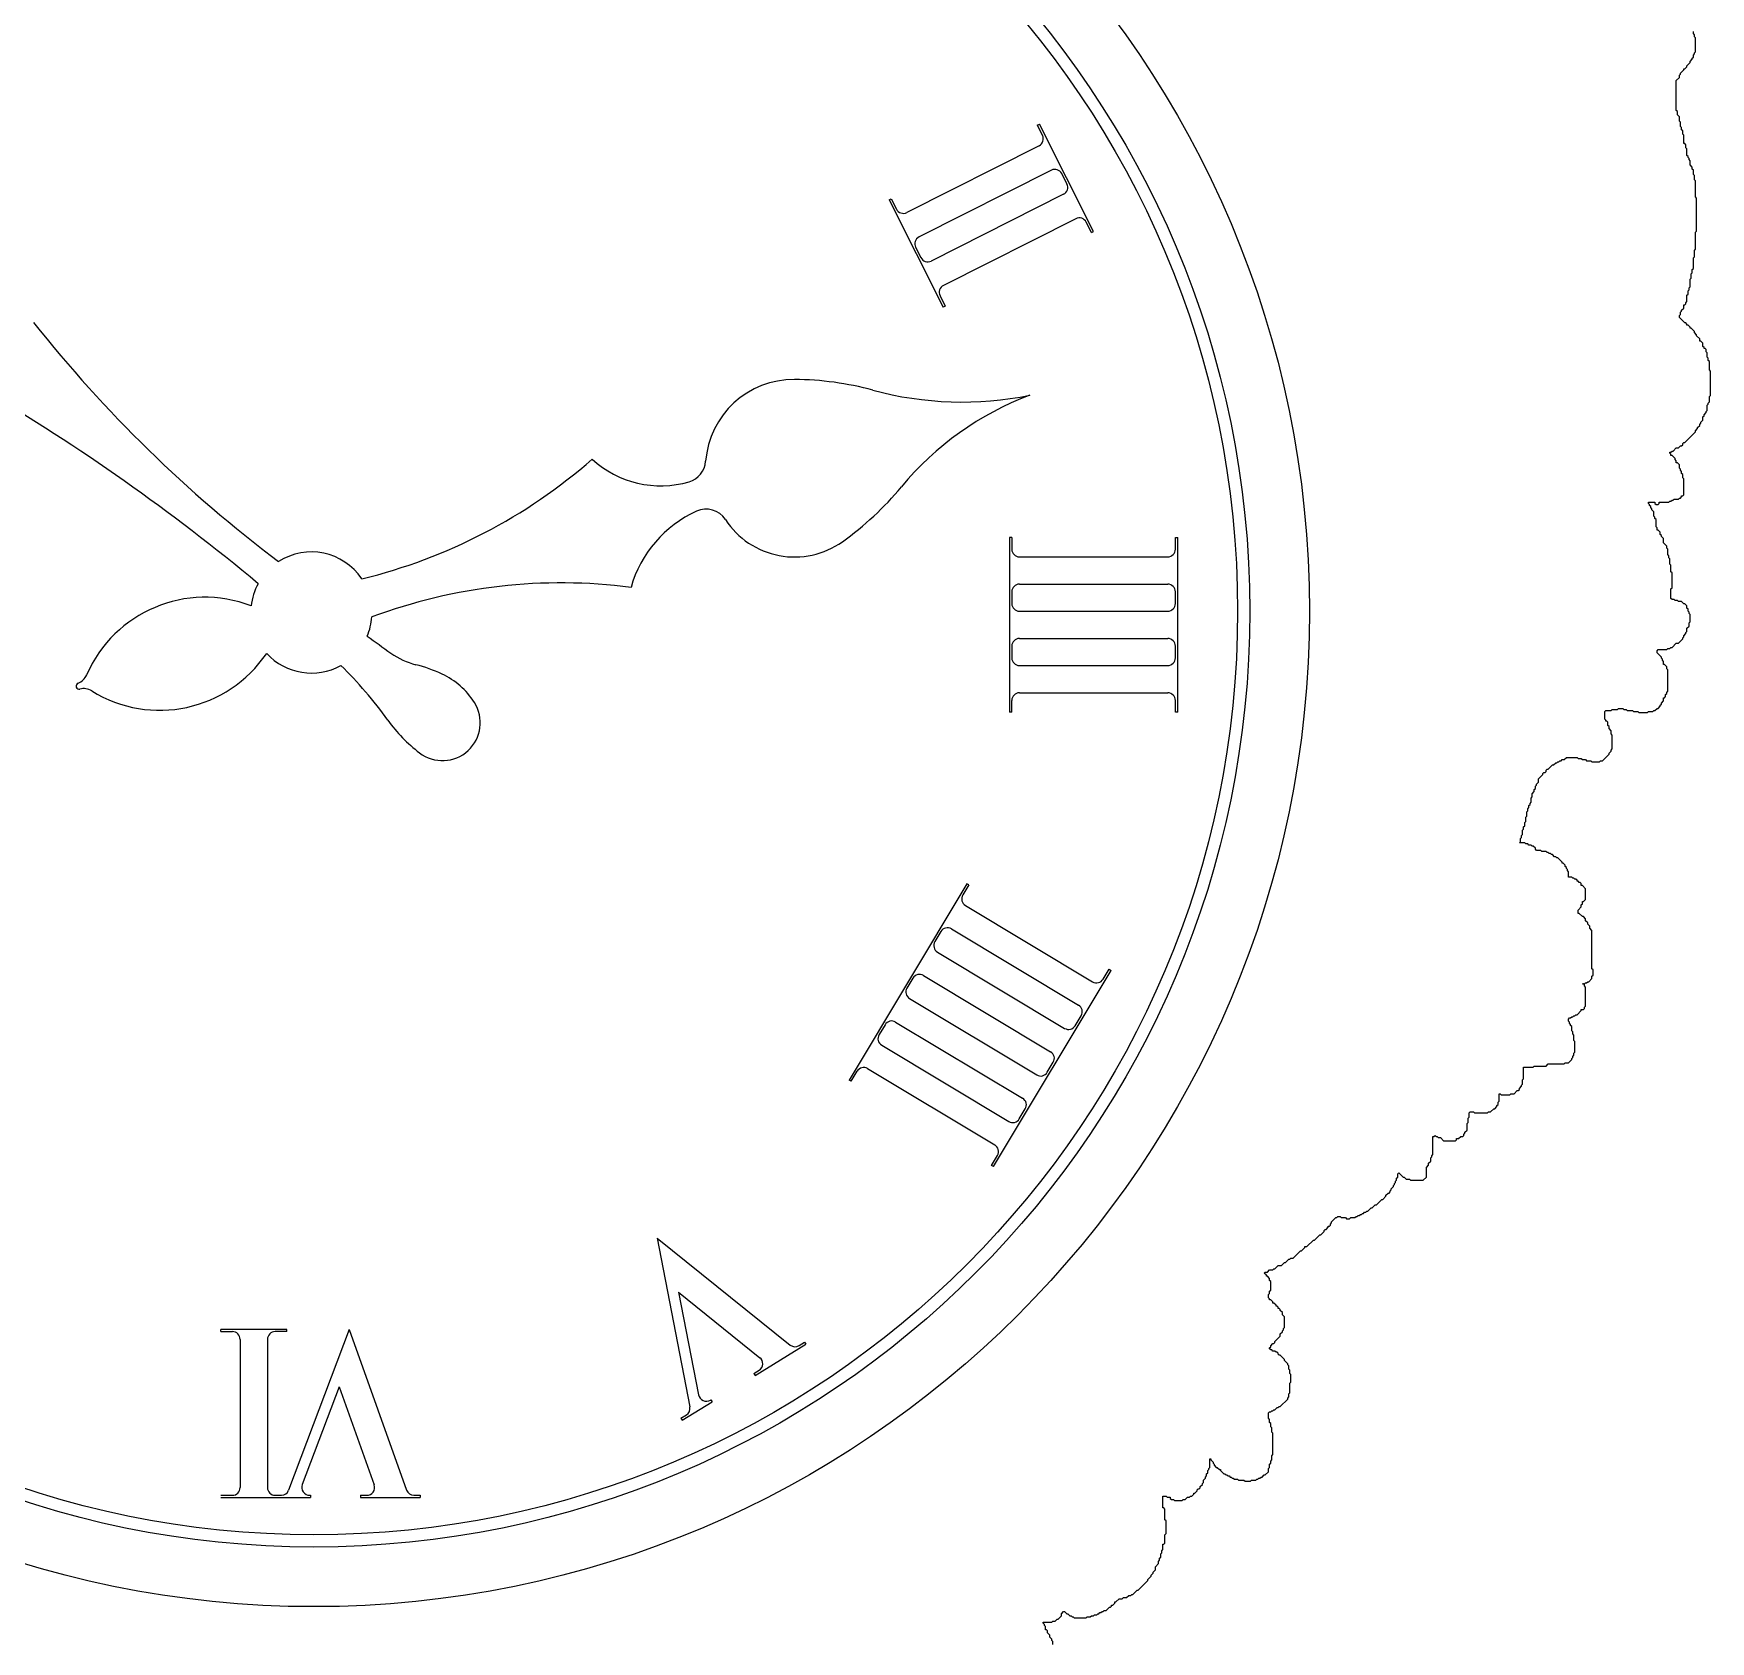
# Model space of a CAD drawing. Header units: millimetres. Extents: x 4238 to 14021, y -44 to 5418.
# Drawn here: x 4678 to 5228, y 4170 to 4697 of the extents above; entities that cross this region are included whole.
import ezdxf

# ---------------------------------------------------------------- set-up
doc = ezdxf.new("R2010")
doc.units = ezdxf.units.MM
doc.layers.add('cad-block.com', color=250, linetype='Continuous')

# ---------------------------------------------------------------- blocks, each defined once
blk = doc.blocks.new('street clock_side_cad-block.com')
at = {"color": 0}
for p, q in [((236.02, 3547.13), (236.7, 3547.47)), ((236.02, 3547.13), (237.73, 3543.73)), ((254.44, 3512.28), (236.7, 3547.47)), ((236.61, 3540.34), (193.23, 3518.46)), ((240.64, 3532.35), (197.26, 3510.47)), ((245.75, 3527.84), (244.04, 3531.23)), ((187.44, 3522.63), (188.12, 3522.97)), ((187.44, 3522.63), (205.19, 3487.44)), ((188.12, 3522.97), (189.83, 3519.58)), ((244.63, 3524.44), (201.24, 3502.56)), ((248.66, 3516.45), (205.27, 3494.57)), ((253.76, 3511.94), (252.05, 3515.33)), ((253.76, 3511.94), (254.44, 3512.28)), ((196.14, 3507.07), (197.85, 3503.68)), ((204.15, 3491.17), (205.87, 3487.78)), ((205.87, 3487.78), (205.19, 3487.44)), ((226.9, 3411.91), (226.9, 3354.69)), ((227.66, 3411.91), (226.9, 3411.91)), ((227.66, 3411.91), (227.66, 3408.11)), ((281.3, 3408.11), (281.3, 3411.91)), ((281.3, 3411.91), (282.06, 3411.91)), ((282.06, 3354.69), (282.06, 3411.91)), ((230.19, 3405.58), (278.78, 3405.58)), ((227.66, 3394.1), (227.66, 3390.3)), ((230.19, 3396.63), (278.78, 3396.63)), ((281.3, 3390.3), (281.3, 3394.1)), ((230.19, 3387.77), (278.78, 3387.77)), ((227.66, 3376.29), (227.66, 3372.49)), ((230.19, 3378.82), (278.78, 3378.82)), ((281.3, 3372.49), (281.3, 3376.29)), ((230.19, 3369.97), (278.78, 3369.97)), ((230.19, 3361.02), (278.78, 3361.02)), ((227.66, 3354.69), (226.9, 3354.69)), ((227.66, 3354.69), (227.66, 3358.49)), ((281.3, 3354.69), (281.3, 3358.49)), ((282.06, 3354.69), (281.3, 3354.69)), ((212.93, 3298.4), (174.33, 3234.06)), ((213.58, 3298.01), (211.62, 3294.75)), ((213.58, 3298.01), (212.93, 3298.4)), ((212.49, 3291.28), (254.16, 3266.28)), ((204.42, 3282.74), (202.46, 3279.48)), ((207.89, 3283.6), (249.55, 3258.61)), ((203.33, 3276.01), (245, 3251.01)), ((195.26, 3267.47), (193.3, 3264.21)), ((198.73, 3268.34), (240.39, 3243.34)), ((221.63, 3205.68), (260.23, 3270.02)), ((257.63, 3267.15), (259.58, 3270.41)), ((259.58, 3270.41), (260.23, 3270.02)), ((194.17, 3260.74), (235.83, 3235.74)), ((248.47, 3251.88), (250.42, 3255.14)), ((186.1, 3252.2), (184.14, 3248.94)), ((189.57, 3253.07), (231.23, 3228.07)), ((185.01, 3245.47), (226.67, 3220.47)), ((239.3, 3236.61), (241.26, 3239.87)), ((174.98, 3233.67), (174.33, 3234.06)), ((174.98, 3233.67), (176.94, 3236.93)), ((180.41, 3237.8), (222.07, 3212.8)), ((230.14, 3221.34), (232.1, 3224.6)), ((220.98, 3206.07), (222.94, 3209.33)), ((221.63, 3205.68), (220.98, 3206.07)), ((111.43, 3182.25), (155.04, 3147.17)), ((111.43, 3182.25), (122.12, 3126.9)), ((118.44, 3164.47), (124.93, 3130.86)), ((118.44, 3164.47), (145.08, 3143.04)), ((-31.68, 3151.57), (-31.68, 3152.32)), ((-10.07, 3152.32), (-31.68, 3152.32)), ((-31.68, 3151.57), (-27.88, 3151.57)), ((-10.07, 3151.57), (-13.87, 3151.57)), ((-10.07, 3151.57), (-10.07, 3152.32)), ((10.42, 3152.32), (-9.44, 3099.56)), ((10.42, 3152.32), (29.22, 3099.6)), ((-25.35, 3149.04), (-25.35, 3100.45)), ((-16.4, 3149.04), (-16.4, 3100.45)), ((143.47, 3137.2), (160.11, 3147.42)), ((157.95, 3146.98), (159.72, 3148.07)), ((159.72, 3148.07), (160.11, 3147.42)), ((143.07, 3137.84), (144.81, 3138.91)), ((143.07, 3137.84), (143.47, 3137.2)), ((7.09, 3133.5), (-4.97, 3101.47)), ((7.09, 3133.5), (18.57, 3101.3)), ((119.6, 3122.53), (129.44, 3128.58)), ((128.88, 3129.13), (129.04, 3129.23)), ((129.04, 3129.23), (129.44, 3128.58)), ((119.2, 3123.18), (120.96, 3124.26)), ((119.2, 3123.18), (119.6, 3122.53)), ((-31.68, 3097.92), (-27.88, 3097.92)), ((-31.68, 3097.16), (-2.32, 3097.16)), ((-13.87, 3097.92), (-11.81, 3097.92)), ((-2.51, 3097.92), (-2.32, 3097.92)), ((-2.32, 3097.92), (-2.32, 3097.16)), ((14.14, 3097.92), (16.19, 3097.92)), ((14.14, 3097.92), (14.14, 3097.16)), ((14.14, 3097.16), (33.67, 3097.16)), ((31.6, 3097.92), (33.67, 3097.92)), ((33.67, 3097.92), (33.67, 3097.16))]:
    blk.add_line(p, q, dxfattribs=at)
blk.add_lwpolyline([(241.15, 3048.96), (241.15, 3050.01), (240.8, 3050.36), (240.8, 3050.71), (240.1, 3051.41), (240.1, 3052.11), (239.4, 3052.81), (239.4, 3053.51), (239.05, 3053.86), (238.7, 3053.86), (238.7, 3054.91), (238.35, 3055.26), (238.35, 3055.61), (238, 3055.96), (238, 3056.31), (240.8, 3056.31), (241.15, 3056.66), (241.85, 3056.66), (242.55, 3057.36), (242.9, 3057.36), (243.95, 3058.41), (243.95, 3059.11), (244.65, 3059.81), (245, 3059.81), (245.7, 3059.11), (246.05, 3059.11), (246.75, 3058.41), (247.1, 3058.41), (247.45, 3058.06), (247.8, 3058.06), (248.15, 3057.71), (252, 3057.71), (252.35, 3058.06), (253.4, 3058.06), (253.75, 3058.41), (254.45, 3058.41), (254.8, 3058.76), (255.5, 3058.76), (255.85, 3059.11), (256.2, 3059.11), (256.55, 3059.46), (256.9, 3059.46), (257.25, 3059.81), (257.6, 3059.81), (257.95, 3060.16), (258.65, 3060.16), (259.7, 3061.21), (260.05, 3061.21), (260.4, 3061.56), (260.4, 3061.91), (260.75, 3061.91), (261.45, 3062.61), (261.45, 3062.96), (261.8, 3062.96), (262.85, 3064.01), (263.9, 3064.01), (264.25, 3064.36), (265.3, 3064.36), (266, 3065.06), (266.7, 3065.06), (267.05, 3065.41), (267.4, 3065.41), (268.8, 3066.81), (269.15, 3066.81), (272.3, 3069.96), (272.3, 3070.31), (273.35, 3071.36), (273.35, 3071.71), (274.05, 3072.41), (274.05, 3072.76), (274.75, 3073.46), (274.75, 3074.51), (275.8, 3075.56), (275.8, 3076.26), (276.15, 3076.61), (276.15, 3077.31), (276.5, 3077.66), (276.5, 3078.71), (276.85, 3079.06), (276.85, 3079.76), (277.2, 3080.11), (277.2, 3081.86), (277.55, 3081.86), (277.9, 3082.21), (277.9, 3085.01), (278.25, 3085.36), (278.25, 3089.56), (277.9, 3089.91), (277.9, 3093.41), (277.55, 3093.76), (277.2, 3093.76), (277.2, 3097.61), (278.25, 3097.61), (278.6, 3097.26), (279.65, 3097.26), (279.65, 3096.91), (280, 3096.56), (280.7, 3096.56), (281.05, 3096.21), (283.5, 3096.21), (283.85, 3096.56), (284.55, 3096.56), (285.25, 3097.26), (285.95, 3097.26), (286.3, 3097.61), (286.65, 3097.61), (287.35, 3098.31), (287.35, 3098.66), (287.7, 3098.66), (288.4, 3099.36), (288.4, 3099.71), (288.75, 3100.06), (289.1, 3100.06), (289.45, 3100.41), (289.45, 3100.76), (290.15, 3101.46), (290.15, 3101.81), (290.5, 3102.16), (290.5, 3102.86), (291.2, 3103.56), (291.2, 3103.91), (291.55, 3104.26), (291.55, 3104.96), (291.9, 3105.31), (291.9, 3106.01), (292.25, 3106.36), (292.25, 3106.71), (292.6, 3107.06), (292.6, 3109.86), (292.95, 3109.86), (292.95, 3109.51), (293.65, 3108.81), (293.65, 3108.46), (294, 3108.11), (294, 3107.76), (294.7, 3107.06), (295.05, 3107.06), (295.75, 3106.36), (296.1, 3106.36), (296.1, 3106.01), (297.15, 3104.96), (297.5, 3104.96), (297.85, 3104.61), (298.2, 3104.61), (298.55, 3104.26), (298.9, 3104.26), (299.25, 3103.91), (299.6, 3103.91), (299.95, 3103.56), (300.3, 3103.56), (300.65, 3103.21), (301.7, 3103.21), (302.05, 3102.86), (303.8, 3102.86), (304.15, 3102.51), (305.9, 3102.51), (306.25, 3102.86), (307.65, 3102.86), (308, 3103.21), (308.35, 3103.21), (308.7, 3103.56), (309.05, 3103.56), (309.4, 3103.91), (309.75, 3103.91), (310.45, 3104.61), (310.8, 3104.61), (311.85, 3105.66), (311.85, 3106.71), (312.2, 3107.06), (312.2, 3108.11), (312.55, 3108.46), (312.55, 3109.16), (312.9, 3109.51), (312.9, 3110.91), (313.25, 3111.26), (313.25, 3118.26), (312.9, 3118.61), (312.9, 3120.01), (312.55, 3120.36), (312.55, 3121.41), (312.2, 3121.76), (312.2, 3122.81), (311.85, 3123.16), (311.85, 3124.91), (312.2, 3125.26), (312.55, 3125.26), (312.9, 3125.61), (313.25, 3125.61), (313.6, 3125.96), (313.95, 3125.96), (314.65, 3126.66), (315, 3126.66), (315.35, 3127.01), (315.7, 3127.01), (318.15, 3129.46), (318.15, 3129.81), (318.5, 3130.16), (318.5, 3131.21), (318.85, 3131.56), (318.85, 3134.71), (319.2, 3135.06), (319.2, 3137.51), (318.85, 3137.86), (318.85, 3138.91), (318.5, 3139.26), (318.5, 3140.31), (318.15, 3140.66), (318.15, 3141.01), (317.1, 3142.06), (317.1, 3142.41), (315.7, 3143.81), (315.35, 3143.81), (315, 3144.16), (315, 3144.51), (314.65, 3144.86), (314.3, 3144.86), (313.95, 3145.21), (313.25, 3145.21), (312.9, 3145.56), (312.55, 3145.56), (312.2, 3145.91), (312.2, 3146.26), (312.55, 3146.61), (312.55, 3146.96), (313.25, 3147.66), (313.6, 3147.66), (313.95, 3148.01), (313.95, 3148.36), (315.7, 3150.11), (315.7, 3150.81), (316.4, 3151.51), (316.4, 3151.86), (316.75, 3152.21), (316.75, 3152.56), (317.1, 3152.91), (317.1, 3156.41), (316.4, 3157.11), (316.4, 3157.81), (315.7, 3158.51), (315.7, 3158.86), (315.35, 3159.21), (315, 3159.21), (315, 3159.56), (314.65, 3159.91), (314.3, 3159.91), (314.3, 3160.26), (313.6, 3160.96), (313.25, 3160.96), (313.25, 3161.31), (312.55, 3162.01), (312.2, 3162.01), (312.2, 3162.36), (311.85, 3162.71), (311.85, 3163.76), (312.2, 3164.11), (312.2, 3164.81), (312.55, 3165.16), (312.55, 3167.96), (312.2, 3168.31), (312.2, 3169.01), (311.5, 3169.71), (311.15, 3169.71), (311.15, 3170.06), (310.45, 3170.76), (310.8, 3171.11), (311.5, 3171.11), (312.2, 3171.81), (313.25, 3171.81), (313.6, 3172.16), (313.95, 3172.16), (315, 3173.21), (316.05, 3173.21), (317.1, 3174.26), (317.45, 3174.26), (318.5, 3175.31), (318.85, 3175.31), (319.2, 3175.66), (319.9, 3175.66), (322.35, 3178.11), (322.7, 3178.11), (323.75, 3179.16), (323.75, 3179.51), (324.45, 3179.51), (326.55, 3181.61), (326.9, 3181.61), (328.65, 3183.36), (329, 3183.36), (330.05, 3184.41), (330.05, 3184.76), (330.4, 3185.11), (330.75, 3185.11), (331.45, 3185.81), (331.45, 3186.16), (331.8, 3186.16), (332.15, 3186.51), (332.15, 3186.86), (332.5, 3187.21), (332.5, 3187.56), (333.9, 3188.96), (334.25, 3188.96), (334.6, 3189.31), (335.3, 3189.31), (335.65, 3188.96), (337.05, 3188.96), (337.4, 3188.61), (338.45, 3188.61), (338.8, 3188.96), (340.2, 3188.96), (340.55, 3189.31), (340.9, 3189.31), (341.25, 3189.66), (341.6, 3189.66), (341.95, 3190.01), (342.3, 3190.01), (342.65, 3190.36), (343, 3190.36), (343.35, 3190.71), (343.7, 3190.71), (344.05, 3191.06), (344.4, 3191.06), (345.45, 3192.11), (345.8, 3192.11), (346.85, 3193.16), (347.2, 3193.16), (348.95, 3194.91), (349.3, 3194.91), (350.35, 3195.96), (350.35, 3196.31), (351.05, 3197.01), (351.4, 3197.01), (351.75, 3197.36), (351.75, 3197.71), (352.1, 3198.06), (352.1, 3198.41), (352.8, 3199.11), (352.8, 3199.46), (353.15, 3199.81), (353.15, 3200.16), (353.5, 3200.51), (353.5, 3200.86), (353.85, 3201.21), (353.85, 3201.91), (354.2, 3202.26), (354.2, 3203.31), (354.55, 3203.66), (355.95, 3202.26), (356.3, 3202.26), (357, 3201.56), (358.05, 3201.56), (358.4, 3201.21), (362.6, 3201.21), (363.65, 3202.26), (363.65, 3205.41), (364.35, 3206.11), (364.35, 3206.81), (365.05, 3207.51), (365.05, 3208.56), (365.4, 3208.91), (365.4, 3209.26), (365.75, 3209.61), (365.75, 3215.56), (366.1, 3215.56), (366.45, 3215.91), (366.8, 3215.56), (367.15, 3215.56), (367.5, 3215.21), (368.2, 3215.21), (369.25, 3214.16), (373.1, 3214.16), (373.45, 3214.51), (373.45, 3214.86), (374.15, 3214.86), (374.85, 3215.56), (375.55, 3215.56), (375.9, 3215.91), (375.9, 3216.26), (376.25, 3216.61), (376.25, 3216.96), (376.95, 3217.66), (376.95, 3219.76), (377.3, 3220.11), (377.3, 3221.51), (377.65, 3221.86), (377.65, 3223.26), (378, 3223.61), (379.05, 3223.61), (379.4, 3223.26), (383.6, 3223.26), (383.95, 3223.61), (384.65, 3223.61), (385.7, 3224.66), (386.05, 3224.66), (386.75, 3225.36), (386.75, 3225.71), (387.1, 3226.06), (387.1, 3226.76), (387.45, 3227.11), (387.45, 3229.56), (387.8, 3229.56), (388.15, 3229.21), (390.95, 3229.21), (391.3, 3229.56), (392.35, 3229.56), (393.4, 3230.61), (393.75, 3230.61), (394.1, 3230.96), (394.1, 3231.31), (394.8, 3232.01), (394.8, 3232.36), (395.15, 3232.71), (395.15, 3234.11), (395.5, 3234.46), (395.5, 3238.31), (398.65, 3238.31), (399, 3238.66), (402.85, 3238.66), (403.55, 3239.36), (408.8, 3239.36), (409.15, 3239.71), (410.2, 3239.71), (411.25, 3240.76), (411.25, 3241.11), (411.6, 3241.46), (411.6, 3241.81), (411.95, 3242.16), (411.95, 3242.86), (412.3, 3243.21), (412.3, 3246.71), (411.95, 3247.06), (411.95, 3248.81), (411.6, 3249.16), (411.6, 3249.86), (411.25, 3250.21), (411.25, 3251.61), (410.9, 3251.96), (410.9, 3252.31), (410.55, 3252.66), (410.55, 3253.01), (410.2, 3253.36), (410.2, 3254.06), (410.55, 3254.41), (410.9, 3254.41), (411.25, 3254.76), (411.6, 3254.76), (411.95, 3255.11), (412.3, 3255.11), (412.65, 3255.46), (413, 3255.46), (414.4, 3256.86), (414.4, 3257.21), (415.1, 3257.21), (415.45, 3257.56), (415.45, 3257.91), (415.8, 3258.26), (415.8, 3264.56), (415.45, 3264.91), (415.45, 3265.26), (415.1, 3265.61), (414.75, 3265.61), (415.45, 3265.61), (415.8, 3265.96), (416.15, 3265.96), (416.5, 3266.31), (416.85, 3266.31), (417.9, 3267.36), (417.9, 3268.06), (418.25, 3268.41), (418.25, 3270.16), (417.9, 3270.51), (417.9, 3283.11), (417.2, 3283.81), (417.2, 3284.51), (416.5, 3285.21), (416.5, 3285.56), (415.8, 3286.26), (415.8, 3286.96), (415.1, 3287.66), (414.75, 3287.66), (413.7, 3288.71), (413.35, 3288.71), (413.35, 3289.76), (414.4, 3290.81), (414.4, 3291.51), (414.75, 3291.86), (414.75, 3292.56), (415.1, 3292.56), (415.8, 3293.26), (415.8, 3296.76), (414.75, 3297.81), (414.4, 3297.81), (414.4, 3298.51), (414.05, 3298.86), (413.7, 3298.86), (413.35, 3299.21), (413, 3299.21), (413, 3299.56), (412.65, 3299.91), (412.3, 3299.91), (411.95, 3300.26), (411.6, 3300.26), (411.25, 3300.61), (410.2, 3300.61), (410.2, 3302.36), (409.85, 3302.71), (409.85, 3303.06), (409.5, 3303.41), (409.5, 3303.76), (409.15, 3304.11), (409.15, 3304.46), (408.45, 3305.16), (408.1, 3305.16), (408.1, 3305.51), (406.7, 3306.91), (406.35, 3306.91), (406, 3307.26), (405.65, 3307.26), (404.95, 3307.96), (404.6, 3307.96), (404.25, 3308.31), (403.9, 3308.31), (403.55, 3308.66), (403.2, 3308.66), (402.85, 3309.01), (401.45, 3309.01), (401.1, 3309.36), (399.7, 3309.36), (399.35, 3309.71), (399.35, 3310.06), (398.65, 3310.76), (398.3, 3310.76), (397.95, 3311.11), (397.25, 3311.11), (396.9, 3311.46), (396.2, 3311.46), (395.85, 3311.81), (394.1, 3311.81), (394.45, 3312.16), (394.45, 3313.21), (394.8, 3313.56), (394.8, 3314.26), (395.15, 3314.61), (395.15, 3316.01), (395.5, 3316.36), (395.5, 3317.06), (395.85, 3317.41), (395.85, 3318.46), (396.2, 3318.81), (396.2, 3320.21), (396.55, 3320.56), (396.55, 3321.96), (396.9, 3322.31), (396.9, 3323.01), (397.25, 3323.36), (397.25, 3324.06), (397.6, 3324.41), (397.6, 3324.76), (397.95, 3325.11), (397.95, 3326.51), (398.3, 3326.86), (398.3, 3327.91), (399, 3328.61), (399, 3329.31), (399.35, 3329.66), (399.35, 3330.36), (399.7, 3330.71), (399.7, 3331.06), (400.4, 3331.76), (400.4, 3332.81), (401.8, 3334.21), (401.8, 3334.56), (402.15, 3334.91), (402.5, 3334.91), (402.85, 3335.26), (402.85, 3335.61), (403.2, 3335.96), (403.55, 3335.96), (404.95, 3337.36), (405.3, 3337.36), (406, 3338.06), (406.35, 3338.06), (406.7, 3338.41), (407.05, 3338.41), (407.4, 3338.76), (407.75, 3338.76), (408.1, 3339.11), (408.8, 3339.11), (409.5, 3339.81), (413, 3339.81), (413.35, 3339.46), (414.4, 3339.46), (414.75, 3339.11), (415.8, 3339.11), (416.15, 3338.76), (417.55, 3338.76), (417.9, 3338.41), (420.35, 3338.41), (420.7, 3338.76), (421.4, 3338.76), (423.5, 3340.86), (423.5, 3341.21), (424.2, 3341.91), (424.2, 3342.26), (424.55, 3342.61), (424.55, 3347.16), (424.2, 3347.51), (424.2, 3348.56), (423.5, 3349.26), (423.5, 3349.96), (423.15, 3350.31), (423.15, 3351.36), (422.8, 3351.71), (422.45, 3351.71), (422.45, 3352.06), (422.1, 3352.41), (422.1, 3354.86), (422.45, 3355.21), (424.2, 3355.21), (424.55, 3355.56), (426.3, 3355.56), (426.65, 3355.91), (428.05, 3355.91), (428.4, 3355.56), (429.1, 3355.56), (429.45, 3355.21), (431.2, 3355.21), (431.55, 3354.86), (432.95, 3354.86), (433.3, 3354.51), (436.1, 3354.51), (436.45, 3354.86), (437.85, 3354.86), (438.2, 3355.21), (438.55, 3355.21), (439.25, 3355.91), (439.6, 3355.91), (440.3, 3356.61), (440.3, 3356.96), (440.65, 3357.31), (440.65, 3357.66), (441.35, 3358.36), (441.35, 3359.41), (441.7, 3359.41), (442.05, 3359.76), (442.05, 3360.46), (442.4, 3360.81), (442.4, 3361.16), (442.75, 3361.51), (442.75, 3368.51), (442.4, 3368.86), (442.4, 3369.56), (441.7, 3370.26), (441.35, 3370.26), (441.35, 3371.31), (441, 3371.66), (441, 3372.01), (440.65, 3372.36), (440.65, 3372.71), (439.25, 3374.11), (439.25, 3374.81), (439.6, 3375.16), (442.4, 3375.16), (442.75, 3375.51), (443.45, 3375.51), (443.8, 3375.86), (444.15, 3375.86), (445.55, 3377.26), (446.25, 3377.26), (447.65, 3378.66), (447.65, 3379.01), (448, 3379.36), (448, 3379.71), (448.7, 3380.41), (448.7, 3380.76), (449.05, 3381.11), (449.05, 3382.16), (449.75, 3382.86), (449.75, 3383.91), (450.1, 3384.26), (450.1, 3386.71), (449.75, 3387.06), (449.75, 3387.41), (449.4, 3387.76), (449.4, 3388.46), (449.05, 3388.81), (449.05, 3389.51), (448.35, 3390.21), (448, 3390.21), (447.3, 3390.91), (446.25, 3390.91), (445.9, 3391.26), (445.2, 3391.26), (444.85, 3391.61), (444.15, 3391.61), (443.8, 3391.96), (443.8, 3395.11), (444.15, 3395.46), (444.15, 3400.36), (443.8, 3400.71), (443.8, 3402.81), (443.45, 3403.16), (443.45, 3404.91), (443.1, 3405.26), (443.1, 3405.96), (442.75, 3406.31), (442.75, 3408.06), (442.4, 3408.41), (442.4, 3409.11), (441.35, 3410.16), (441.35, 3411.56), (440.65, 3412.26), (440.65, 3412.61), (440.3, 3412.96), (440.3, 3413.66), (439.6, 3414.36), (439.25, 3414.36), (439.25, 3415.06), (438.9, 3415.41), (438.9, 3417.86), (438.55, 3418.21), (438.55, 3418.56), (438.2, 3418.91), (438.2, 3420.31), (437.5, 3421.01), (437.5, 3421.36), (437.15, 3421.71), (437.15, 3422.06), (436.8, 3422.41), (436.8, 3422.76), (436.45, 3423.11), (436.45, 3423.46), (438.55, 3423.46), (438.55, 3423.11), (438.9, 3422.76), (439.6, 3422.76), (439.95, 3423.11), (439.95, 3423.46), (443.1, 3423.46), (443.45, 3423.81), (443.8, 3423.81), (444.15, 3424.16), (444.5, 3424.16), (444.85, 3424.51), (446.25, 3424.51), (446.6, 3424.86), (446.95, 3424.86), (447.3, 3425.21), (447.3, 3425.56), (447.65, 3425.56), (448, 3425.91), (448, 3431.16), (447.65, 3431.51), (447.65, 3432.56), (447.3, 3432.91), (447.3, 3433.61), (446.95, 3433.96), (446.95, 3434.31), (446.6, 3434.66), (446.6, 3435.71), (445.9, 3436.41), (445.55, 3436.41), (445.55, 3437.11), (445.2, 3437.46), (445.2, 3437.81), (444.15, 3438.86), (443.8, 3438.86), (443.8, 3439.21), (443.45, 3439.56), (443.45, 3439.91), (443.8, 3439.91), (444.15, 3440.26), (444.5, 3440.26), (445.55, 3441.31), (446.25, 3441.31), (446.95, 3442.01), (447.3, 3442.01), (447.65, 3442.36), (447.65, 3442.71), (448, 3443.06), (448.35, 3443.06), (451.85, 3446.56), (451.85, 3446.91), (452.55, 3447.61), (452.55, 3447.96), (453.25, 3448.66), (453.25, 3449.01), (453.6, 3449.36), (453.6, 3449.71), (454.3, 3450.41), (454.3, 3451.46), (454.65, 3451.81), (454.65, 3452.16), (455.35, 3452.86), (455.35, 3453.21), (455.7, 3453.56), (455.7, 3455.31), (456.05, 3455.66), (456.05, 3456.01), (456.4, 3456.36), (456.4, 3458.11), (456.75, 3458.46), (456.75, 3466.51), (456.4, 3466.86), (456.4, 3469.66), (456.05, 3470.01), (456.05, 3470.71), (455.7, 3471.06), (455.7, 3472.46), (455.35, 3472.81), (455.35, 3473.51), (455, 3473.86), (454.65, 3473.86), (454.65, 3474.21), (454.3, 3474.56), (454.3, 3475.61), (453.6, 3476.31), (453.25, 3476.31), (453.25, 3477.01), (452.2, 3478.06), (452.2, 3478.41), (451.5, 3479.11), (451.5, 3479.46), (450.45, 3480.51), (450.1, 3480.51), (450.1, 3480.86), (449.4, 3481.56), (449.05, 3481.56), (449.05, 3481.91), (448.7, 3482.26), (448.35, 3482.26), (446.6, 3484.01), (446.6, 3484.71), (446.95, 3485.06), (446.95, 3485.76), (447.3, 3486.11), (447.3, 3486.46), (448, 3487.16), (448, 3488.21), (448.35, 3488.21), (448.7, 3488.56), (448.7, 3488.91), (449.05, 3489.26), (449.05, 3491.36), (449.4, 3491.71), (449.4, 3492.76), (449.75, 3493.11), (449.75, 3493.81), (450.1, 3494.16), (450.1, 3496.61), (450.45, 3496.96), (450.45, 3498.36), (450.8, 3498.71), (450.8, 3499.76), (451.15, 3500.11), (451.15, 3503.61), (451.5, 3503.96), (451.5, 3506.06), (451.85, 3506.41), (451.85, 3512.01), (452.2, 3512.36), (452.2, 3523.21), (451.85, 3523.56), (451.85, 3528.81), (451.5, 3529.16), (451.5, 3530.56), (451.15, 3530.91), (451.15, 3532.31), (450.8, 3532.66), (450.8, 3533.36), (450.1, 3534.06), (450.1, 3535.46), (449.75, 3535.81), (449.75, 3536.16), (449.4, 3536.51), (449.4, 3536.86), (449.05, 3537.21), (449.05, 3539.31), (448.7, 3539.66), (448.7, 3540.71), (448.35, 3541.06), (448, 3541.06), (448, 3543.86), (447.65, 3544.21), (447.65, 3545.26), (447.3, 3545.61), (447.3, 3546.31), (446.95, 3546.66), (446.95, 3548.06), (446.6, 3548.41), (446.6, 3549.81), (445.9, 3550.51), (445.9, 3551.56), (445.55, 3551.91), (445.55, 3561.71), (446.6, 3562.76), (446.6, 3563.46), (446.95, 3563.81), (446.95, 3564.16), (448, 3565.21), (448, 3565.56), (448.35, 3565.56), (449.05, 3566.26), (449.05, 3566.61), (450.1, 3567.66), (450.1, 3568.01), (450.8, 3568.71), (450.8, 3569.06), (451.15, 3569.41), (451.15, 3570.11), (451.5, 3570.46), (451.5, 3570.81), (451.85, 3571.16), (451.85, 3575.71), (451.5, 3576.06), (451.5, 3576.76), (451.15, 3577.11), (451.15, 3577.81)], dxfattribs=at)
blk.add_lwpolyline([(241.15, 3048.96), (241.15, 3050.01), (240.8, 3050.36), (240.8, 3050.71), (240.1, 3051.41), (240.1, 3052.11), (239.4, 3052.81), (239.4, 3053.51), (239.05, 3053.86), (238.7, 3053.86), (238.7, 3054.91), (238.35, 3055.26), (238.35, 3055.61), (238, 3055.96), (238, 3056.31), (240.8, 3056.31), (241.15, 3056.66), (241.85, 3056.66), (242.55, 3057.36), (242.9, 3057.36), (243.95, 3058.41), (243.95, 3059.11), (244.65, 3059.81), (245, 3059.81), (245.7, 3059.11), (246.05, 3059.11), (246.75, 3058.41), (247.1, 3058.41), (247.45, 3058.06), (247.8, 3058.06), (248.15, 3057.71), (252, 3057.71), (252.35, 3058.06), (253.4, 3058.06), (253.75, 3058.41), (254.45, 3058.41), (254.8, 3058.76), (255.5, 3058.76), (255.85, 3059.11), (256.2, 3059.11), (256.55, 3059.46), (256.9, 3059.46), (257.25, 3059.81), (257.6, 3059.81), (257.95, 3060.16), (258.65, 3060.16), (259.7, 3061.21), (260.05, 3061.21), (260.4, 3061.56), (260.4, 3061.91), (260.75, 3061.91), (261.45, 3062.61), (261.45, 3062.96), (261.8, 3062.96), (262.85, 3064.01), (263.9, 3064.01), (264.25, 3064.36), (265.3, 3064.36), (266, 3065.06), (266.7, 3065.06), (267.05, 3065.41), (267.4, 3065.41), (268.8, 3066.81), (269.15, 3066.81), (272.3, 3069.96), (272.3, 3070.31), (273.35, 3071.36), (273.35, 3071.71), (274.05, 3072.41), (274.05, 3072.76), (274.75, 3073.46), (274.75, 3074.51), (275.8, 3075.56), (275.8, 3076.26), (276.15, 3076.61), (276.15, 3077.31), (276.5, 3077.66), (276.5, 3078.71), (276.85, 3079.06), (276.85, 3079.76), (277.2, 3080.11), (277.2, 3081.86), (277.55, 3081.86), (277.9, 3082.21), (277.9, 3085.01), (278.25, 3085.36), (278.25, 3089.56), (277.9, 3089.91), (277.9, 3093.41), (277.55, 3093.76), (277.2, 3093.76), (277.2, 3097.61), (278.25, 3097.61), (278.6, 3097.26), (279.65, 3097.26), (279.65, 3096.91), (280, 3096.56), (280.7, 3096.56), (281.05, 3096.21), (283.5, 3096.21), (283.85, 3096.56), (284.55, 3096.56), (285.25, 3097.26), (285.95, 3097.26), (286.3, 3097.61), (286.65, 3097.61), (287.35, 3098.31), (287.35, 3098.66), (287.7, 3098.66), (288.4, 3099.36), (288.4, 3099.71), (288.75, 3100.06), (289.1, 3100.06), (289.45, 3100.41), (289.45, 3100.76), (290.15, 3101.46), (290.15, 3101.81), (290.5, 3102.16), (290.5, 3102.86), (291.2, 3103.56), (291.2, 3103.91), (291.55, 3104.26), (291.55, 3104.96), (291.9, 3105.31), (291.9, 3106.01), (292.25, 3106.36), (292.25, 3106.71), (292.6, 3107.06), (292.6, 3109.86), (292.95, 3109.86), (292.95, 3109.51), (293.65, 3108.81), (293.65, 3108.46), (294, 3108.11), (294, 3107.76), (294.7, 3107.06), (295.05, 3107.06), (295.75, 3106.36), (296.1, 3106.36), (296.1, 3106.01), (297.15, 3104.96), (297.5, 3104.96), (297.85, 3104.61), (298.2, 3104.61), (298.55, 3104.26), (298.9, 3104.26), (299.25, 3103.91), (299.6, 3103.91), (299.95, 3103.56), (300.3, 3103.56), (300.65, 3103.21), (301.7, 3103.21), (302.05, 3102.86), (303.8, 3102.86), (304.15, 3102.51), (305.9, 3102.51), (306.25, 3102.86), (307.65, 3102.86), (308, 3103.21), (308.35, 3103.21), (308.7, 3103.56), (309.05, 3103.56), (309.4, 3103.91), (309.75, 3103.91), (310.45, 3104.61), (310.8, 3104.61), (311.85, 3105.66), (311.85, 3106.71), (312.2, 3107.06), (312.2, 3108.11), (312.55, 3108.46), (312.55, 3109.16), (312.9, 3109.51), (312.9, 3110.91), (313.25, 3111.26), (313.25, 3118.26), (312.9, 3118.61), (312.9, 3120.01), (312.55, 3120.36), (312.55, 3121.41), (312.2, 3121.76), (312.2, 3122.81), (311.85, 3123.16), (311.85, 3124.91), (312.2, 3125.26), (312.55, 3125.26), (312.9, 3125.61), (313.25, 3125.61), (313.6, 3125.96), (313.95, 3125.96), (314.65, 3126.66), (315, 3126.66), (315.35, 3127.01), (315.7, 3127.01), (318.15, 3129.46), (318.15, 3129.81), (318.5, 3130.16), (318.5, 3131.21), (318.85, 3131.56), (318.85, 3134.71), (319.2, 3135.06), (319.2, 3137.51), (318.85, 3137.86), (318.85, 3138.91), (318.5, 3139.26), (318.5, 3140.31), (318.15, 3140.66), (318.15, 3141.01), (317.1, 3142.06), (317.1, 3142.41), (315.7, 3143.81), (315.35, 3143.81), (315, 3144.16), (315, 3144.51), (314.65, 3144.86), (314.3, 3144.86), (313.95, 3145.21), (313.25, 3145.21), (312.9, 3145.56), (312.55, 3145.56), (312.2, 3145.91), (312.2, 3146.26), (312.55, 3146.61), (312.55, 3146.96), (313.25, 3147.66), (313.6, 3147.66), (313.95, 3148.01), (313.95, 3148.36), (315.7, 3150.11), (315.7, 3150.81), (316.4, 3151.51), (316.4, 3151.86), (316.75, 3152.21), (316.75, 3152.56), (317.1, 3152.91), (317.1, 3156.41), (316.4, 3157.11), (316.4, 3157.81), (315.7, 3158.51), (315.7, 3158.86), (315.35, 3159.21), (315, 3159.21), (315, 3159.56), (314.65, 3159.91), (314.3, 3159.91), (314.3, 3160.26), (313.6, 3160.96), (313.25, 3160.96), (313.25, 3161.31), (312.55, 3162.01), (312.2, 3162.01), (312.2, 3162.36), (311.85, 3162.71), (311.85, 3163.76), (312.2, 3164.11), (312.2, 3164.81), (312.55, 3165.16), (312.55, 3167.96), (312.2, 3168.31), (312.2, 3169.01), (311.5, 3169.71), (311.15, 3169.71), (311.15, 3170.06), (310.45, 3170.76), (310.8, 3171.11), (311.5, 3171.11), (312.2, 3171.81), (313.25, 3171.81), (313.6, 3172.16), (313.95, 3172.16), (315, 3173.21), (316.05, 3173.21), (317.1, 3174.26), (317.45, 3174.26), (318.5, 3175.31), (318.85, 3175.31), (319.2, 3175.66), (319.9, 3175.66), (322.35, 3178.11), (322.7, 3178.11), (323.75, 3179.16), (323.75, 3179.51), (324.45, 3179.51), (326.55, 3181.61), (326.9, 3181.61), (328.65, 3183.36), (329, 3183.36), (330.05, 3184.41), (330.05, 3184.76), (330.4, 3185.11), (330.75, 3185.11), (331.45, 3185.81), (331.45, 3186.16), (331.8, 3186.16), (332.15, 3186.51), (332.15, 3186.86), (332.5, 3187.21), (332.5, 3187.56), (333.9, 3188.96), (334.25, 3188.96), (334.6, 3189.31), (335.3, 3189.31), (335.65, 3188.96), (337.05, 3188.96), (337.4, 3188.61), (338.45, 3188.61), (338.8, 3188.96), (340.2, 3188.96), (340.55, 3189.31), (340.9, 3189.31), (341.25, 3189.66), (341.6, 3189.66), (341.95, 3190.01), (342.3, 3190.01), (342.65, 3190.36), (343, 3190.36), (343.35, 3190.71), (343.7, 3190.71), (344.05, 3191.06), (344.4, 3191.06), (345.45, 3192.11), (345.8, 3192.11), (346.85, 3193.16), (347.2, 3193.16), (348.95, 3194.91), (349.3, 3194.91), (350.35, 3195.96), (350.35, 3196.31), (351.05, 3197.01), (351.4, 3197.01), (351.75, 3197.36), (351.75, 3197.71), (352.1, 3198.06), (352.1, 3198.41), (352.8, 3199.11), (352.8, 3199.46), (353.15, 3199.81), (353.15, 3200.16), (353.5, 3200.51), (353.5, 3200.86), (353.85, 3201.21), (353.85, 3201.91), (354.2, 3202.26), (354.2, 3203.31), (354.55, 3203.66), (355.95, 3202.26), (356.3, 3202.26), (357, 3201.56), (358.05, 3201.56), (358.4, 3201.21), (362.6, 3201.21), (363.65, 3202.26), (363.65, 3205.41), (364.35, 3206.11), (364.35, 3206.81), (365.05, 3207.51), (365.05, 3208.56), (365.4, 3208.91), (365.4, 3209.26), (365.75, 3209.61), (365.75, 3215.56), (366.1, 3215.56), (366.45, 3215.91), (366.8, 3215.56), (367.15, 3215.56), (367.5, 3215.21), (368.2, 3215.21), (369.25, 3214.16), (373.1, 3214.16), (373.45, 3214.51), (373.45, 3214.86), (374.15, 3214.86), (374.85, 3215.56), (375.55, 3215.56), (375.9, 3215.91), (375.9, 3216.26), (376.25, 3216.61), (376.25, 3216.96), (376.95, 3217.66), (376.95, 3219.76), (377.3, 3220.11), (377.3, 3221.51), (377.65, 3221.86), (377.65, 3223.26), (378, 3223.61), (379.05, 3223.61), (379.4, 3223.26), (383.6, 3223.26), (383.95, 3223.61), (384.65, 3223.61), (385.7, 3224.66), (386.05, 3224.66), (386.75, 3225.36), (386.75, 3225.71), (387.1, 3226.06), (387.1, 3226.76), (387.45, 3227.11), (387.45, 3229.56), (387.8, 3229.56), (388.15, 3229.21), (390.95, 3229.21), (391.3, 3229.56), (392.35, 3229.56), (393.4, 3230.61), (393.75, 3230.61), (394.1, 3230.96), (394.1, 3231.31), (394.8, 3232.01), (394.8, 3232.36), (395.15, 3232.71), (395.15, 3234.11), (395.5, 3234.46), (395.5, 3238.31), (398.65, 3238.31), (399, 3238.66), (402.85, 3238.66), (403.55, 3239.36), (408.8, 3239.36), (409.15, 3239.71), (410.2, 3239.71), (411.25, 3240.76), (411.25, 3241.11), (411.6, 3241.46), (411.6, 3241.81), (411.95, 3242.16), (411.95, 3242.86), (412.3, 3243.21), (412.3, 3246.71), (411.95, 3247.06), (411.95, 3248.81), (411.6, 3249.16), (411.6, 3249.86), (411.25, 3250.21), (411.25, 3251.61), (410.9, 3251.96), (410.9, 3252.31), (410.55, 3252.66), (410.55, 3253.01), (410.2, 3253.36), (410.2, 3254.06), (410.55, 3254.41), (410.9, 3254.41), (411.25, 3254.76), (411.6, 3254.76), (411.95, 3255.11), (412.3, 3255.11), (412.65, 3255.46), (413, 3255.46), (414.4, 3256.86), (414.4, 3257.21), (415.1, 3257.21), (415.45, 3257.56), (415.45, 3257.91), (415.8, 3258.26), (415.8, 3264.56), (415.45, 3264.91), (415.45, 3265.26), (415.1, 3265.61), (414.75, 3265.61), (415.45, 3265.61), (415.8, 3265.96), (416.15, 3265.96), (416.5, 3266.31), (416.85, 3266.31), (417.9, 3267.36), (417.9, 3268.06), (418.25, 3268.41), (418.25, 3270.16), (417.9, 3270.51), (417.9, 3283.11), (417.2, 3283.81), (417.2, 3284.51), (416.5, 3285.21), (416.5, 3285.56), (415.8, 3286.26), (415.8, 3286.96), (415.1, 3287.66), (414.75, 3287.66), (413.7, 3288.71), (413.35, 3288.71), (413.35, 3289.76), (414.4, 3290.81), (414.4, 3291.51), (414.75, 3291.86), (414.75, 3292.56), (415.1, 3292.56), (415.8, 3293.26), (415.8, 3296.76), (414.75, 3297.81), (414.4, 3297.81), (414.4, 3298.51), (414.05, 3298.86), (413.7, 3298.86), (413.35, 3299.21), (413, 3299.21), (413, 3299.56), (412.65, 3299.91), (412.3, 3299.91), (411.95, 3300.26), (411.6, 3300.26), (411.25, 3300.61), (410.2, 3300.61), (410.2, 3302.36), (409.85, 3302.71), (409.85, 3303.06), (409.5, 3303.41), (409.5, 3303.76), (409.15, 3304.11), (409.15, 3304.46), (408.45, 3305.16), (408.1, 3305.16), (408.1, 3305.51), (406.7, 3306.91), (406.35, 3306.91), (406, 3307.26), (405.65, 3307.26), (404.95, 3307.96), (404.6, 3307.96), (404.25, 3308.31), (403.9, 3308.31), (403.55, 3308.66), (403.2, 3308.66), (402.85, 3309.01), (401.45, 3309.01), (401.1, 3309.36), (399.7, 3309.36), (399.35, 3309.71), (399.35, 3310.06), (398.65, 3310.76), (398.3, 3310.76), (397.95, 3311.11), (397.25, 3311.11), (396.9, 3311.46), (396.2, 3311.46), (395.85, 3311.81), (394.1, 3311.81), (394.45, 3312.16), (394.45, 3313.21), (394.8, 3313.56), (394.8, 3314.26), (395.15, 3314.61), (395.15, 3316.01), (395.5, 3316.36), (395.5, 3317.06), (395.85, 3317.41), (395.85, 3318.46), (396.2, 3318.81), (396.2, 3320.21), (396.55, 3320.56), (396.55, 3321.96), (396.9, 3322.31), (396.9, 3323.01), (397.25, 3323.36), (397.25, 3324.06), (397.6, 3324.41), (397.6, 3324.76), (397.95, 3325.11), (397.95, 3326.51), (398.3, 3326.86), (398.3, 3327.91), (399, 3328.61), (399, 3329.31), (399.35, 3329.66), (399.35, 3330.36), (399.7, 3330.71), (399.7, 3331.06), (400.4, 3331.76), (400.4, 3332.81), (401.8, 3334.21), (401.8, 3334.56), (402.15, 3334.91), (402.5, 3334.91), (402.85, 3335.26), (402.85, 3335.61), (403.2, 3335.96), (403.55, 3335.96), (404.95, 3337.36), (405.3, 3337.36), (406, 3338.06), (406.35, 3338.06), (406.7, 3338.41), (407.05, 3338.41), (407.4, 3338.76), (407.75, 3338.76), (408.1, 3339.11), (408.8, 3339.11), (409.5, 3339.81), (413, 3339.81), (413.35, 3339.46), (414.4, 3339.46), (414.75, 3339.11), (415.8, 3339.11), (416.15, 3338.76), (417.55, 3338.76), (417.9, 3338.41), (420.35, 3338.41), (420.7, 3338.76), (421.4, 3338.76), (423.5, 3340.86), (423.5, 3341.21), (424.2, 3341.91), (424.2, 3342.26), (424.55, 3342.61), (424.55, 3347.16), (424.2, 3347.51), (424.2, 3348.56), (423.5, 3349.26), (423.5, 3349.96), (423.15, 3350.31), (423.15, 3351.36), (422.8, 3351.71), (422.45, 3351.71), (422.45, 3352.06), (422.1, 3352.41), (422.1, 3354.86), (422.45, 3355.21), (424.2, 3355.21), (424.55, 3355.56), (426.3, 3355.56), (426.65, 3355.91), (428.05, 3355.91), (428.4, 3355.56), (429.1, 3355.56), (429.45, 3355.21), (431.2, 3355.21), (431.55, 3354.86), (432.95, 3354.86), (433.3, 3354.51), (436.1, 3354.51), (436.45, 3354.86), (437.85, 3354.86), (438.2, 3355.21), (438.55, 3355.21), (439.25, 3355.91), (439.6, 3355.91), (440.3, 3356.61), (440.3, 3356.96), (440.65, 3357.31), (440.65, 3357.66), (441.35, 3358.36), (441.35, 3359.41), (441.7, 3359.41), (442.05, 3359.76), (442.05, 3360.46), (442.4, 3360.81), (442.4, 3361.16), (442.75, 3361.51), (442.75, 3368.51), (442.4, 3368.86), (442.4, 3369.56), (441.7, 3370.26), (441.35, 3370.26), (441.35, 3371.31), (441, 3371.66), (441, 3372.01), (440.65, 3372.36), (440.65, 3372.71), (439.25, 3374.11), (439.25, 3374.81), (439.6, 3375.16), (442.4, 3375.16), (442.75, 3375.51), (443.45, 3375.51), (443.8, 3375.86), (444.15, 3375.86), (445.55, 3377.26), (446.25, 3377.26), (447.65, 3378.66), (447.65, 3379.01), (448, 3379.36), (448, 3379.71), (448.7, 3380.41), (448.7, 3380.76), (449.05, 3381.11), (449.05, 3382.16), (449.75, 3382.86), (449.75, 3383.91), (450.1, 3384.26), (450.1, 3386.71), (449.75, 3387.06), (449.75, 3387.41), (449.4, 3387.76), (449.4, 3388.46), (449.05, 3388.81), (449.05, 3389.51), (448.35, 3390.21), (448, 3390.21), (447.3, 3390.91), (446.25, 3390.91), (445.9, 3391.26), (445.2, 3391.26), (444.85, 3391.61), (444.15, 3391.61), (443.8, 3391.96), (443.8, 3395.11), (444.15, 3395.46), (444.15, 3400.36), (443.8, 3400.71), (443.8, 3402.81), (443.45, 3403.16), (443.45, 3404.91), (443.1, 3405.26), (443.1, 3405.96), (442.75, 3406.31), (442.75, 3408.06), (442.4, 3408.41), (442.4, 3409.11), (441.35, 3410.16), (441.35, 3411.56), (440.65, 3412.26), (440.65, 3412.61), (440.3, 3412.96), (440.3, 3413.66), (439.6, 3414.36), (439.25, 3414.36), (439.25, 3415.06), (438.9, 3415.41), (438.9, 3417.86), (438.55, 3418.21), (438.55, 3418.56), (438.2, 3418.91), (438.2, 3420.31), (437.5, 3421.01), (437.5, 3421.36), (437.15, 3421.71), (437.15, 3422.06), (436.8, 3422.41), (436.8, 3422.76), (436.45, 3423.11), (436.45, 3423.46), (438.55, 3423.46), (438.55, 3423.11), (438.9, 3422.76), (439.6, 3422.76), (439.95, 3423.11), (439.95, 3423.46), (443.1, 3423.46), (443.45, 3423.81), (443.8, 3423.81), (444.15, 3424.16), (444.5, 3424.16), (444.85, 3424.51), (446.25, 3424.51), (446.6, 3424.86), (446.95, 3424.86), (447.3, 3425.21), (447.3, 3425.56), (447.65, 3425.56), (448, 3425.91), (448, 3431.16), (447.65, 3431.51), (447.65, 3432.56), (447.3, 3432.91), (447.3, 3433.61), (446.95, 3433.96), (446.95, 3434.31), (446.6, 3434.66), (446.6, 3435.71), (445.9, 3436.41), (445.55, 3436.41), (445.55, 3437.11), (445.2, 3437.46), (445.2, 3437.81), (444.15, 3438.86), (443.8, 3438.86), (443.8, 3439.21), (443.45, 3439.56), (443.45, 3439.91), (443.8, 3439.91), (444.15, 3440.26), (444.5, 3440.26), (445.55, 3441.31), (446.25, 3441.31), (446.95, 3442.01), (447.3, 3442.01), (447.65, 3442.36), (447.65, 3442.71), (448, 3443.06), (448.35, 3443.06), (451.85, 3446.56), (451.85, 3446.91), (452.55, 3447.61), (452.55, 3447.96), (453.25, 3448.66), (453.25, 3449.01), (453.6, 3449.36), (453.6, 3449.71), (454.3, 3450.41), (454.3, 3451.46), (454.65, 3451.81), (454.65, 3452.16), (455.35, 3452.86), (455.35, 3453.21), (455.7, 3453.56), (455.7, 3455.31), (456.05, 3455.66), (456.05, 3456.01), (456.4, 3456.36), (456.4, 3458.11), (456.75, 3458.46), (456.75, 3466.51), (456.4, 3466.86), (456.4, 3469.66), (456.05, 3470.01), (456.05, 3470.71), (455.7, 3471.06), (455.7, 3472.46), (455.35, 3472.81), (455.35, 3473.51), (455, 3473.86), (454.65, 3473.86), (454.65, 3474.21), (454.3, 3474.56), (454.3, 3475.61), (453.6, 3476.31), (453.25, 3476.31), (453.25, 3477.01), (452.2, 3478.06), (452.2, 3478.41), (451.5, 3479.11), (451.5, 3479.46), (450.45, 3480.51), (450.1, 3480.51), (450.1, 3480.86), (449.4, 3481.56), (449.05, 3481.56), (449.05, 3481.91), (448.7, 3482.26), (448.35, 3482.26), (446.6, 3484.01), (446.6, 3484.71), (446.95, 3485.06), (446.95, 3485.76), (447.3, 3486.11), (447.3, 3486.46), (448, 3487.16), (448, 3488.21), (448.35, 3488.21), (448.7, 3488.56), (448.7, 3488.91), (449.05, 3489.26), (449.05, 3491.36), (449.4, 3491.71), (449.4, 3492.76), (449.75, 3493.11), (449.75, 3493.81), (450.1, 3494.16), (450.1, 3496.61), (450.45, 3496.96), (450.45, 3498.36), (450.8, 3498.71), (450.8, 3499.76), (451.15, 3500.11), (451.15, 3503.61), (451.5, 3503.96), (451.5, 3506.06), (451.85, 3506.41), (451.85, 3512.01), (452.2, 3512.36), (452.2, 3523.21), (451.85, 3523.56), (451.85, 3528.81), (451.5, 3529.16), (451.5, 3530.56), (451.15, 3530.91), (451.15, 3532.31), (450.8, 3532.66), (450.8, 3533.36), (450.1, 3534.06), (450.1, 3535.46), (449.75, 3535.81), (449.75, 3536.16), (449.4, 3536.51), (449.4, 3536.86), (449.05, 3537.21), (449.05, 3539.31), (448.7, 3539.66), (448.7, 3540.71), (448.35, 3541.06), (448, 3541.06), (448, 3543.86), (447.65, 3544.21), (447.65, 3545.26), (447.3, 3545.61), (447.3, 3546.31), (446.95, 3546.66), (446.95, 3548.06), (446.6, 3548.41), (446.6, 3549.81), (445.9, 3550.51), (445.9, 3551.56), (445.55, 3551.91), (445.55, 3561.71), (446.6, 3562.76), (446.6, 3563.46), (446.95, 3563.81), (446.95, 3564.16), (448, 3565.21), (448, 3565.56), (448.35, 3565.56), (449.05, 3566.26), (449.05, 3566.61), (450.1, 3567.66), (450.1, 3568.01), (450.8, 3568.71), (450.8, 3569.06), (451.15, 3569.41), (451.15, 3570.11), (451.5, 3570.46), (451.5, 3570.81), (451.85, 3571.16), (451.85, 3575.71), (451.5, 3576.06), (451.5, 3576.76), (451.15, 3577.11), (451.15, 3577.81)], dxfattribs=at)
for radius in [326.38, 306.83, 302.83]:
    blk.add_circle((-1.14, 3387.79, 0.02), radius, dxfattribs=at)
for centre, radius, start, end in [((235.47, 3542.6), 2.53, 296.7619, 26.7619), ((241.78, 3530.09), 2.53, 26.7619, 116.7619), ((243.49, 3526.7), 2.53, 296.7619, 26.7619), ((192.09, 3520.72), 2.53, 206.7619, 296.7619), ((249.8, 3514.19), 2.53, 26.7619, 116.7619), ((198.39, 3508.21), 2.53, 116.7619, 206.7619), ((200.11, 3504.82), 2.53, 206.7619, 296.7619), ((206.41, 3492.31), 2.53, 116.7619, 206.7619), ((253.53, 3757.17), 442.29, 218.4014, 232.9837), ((-456.66, 2872.23), 682.88, 50.18882, 59.47849), ((156.25, 3434.67), 29.06, 89.6021, 175.5893), ((155.75, 3362.58), 101.15, 74.8721, 89.6021), ((211.37, 3568.3), 111.96, 254.8721, 281.4335), ((269.03, 3364.35), 100.67, 110.6283, 140.3955), ((-27.44, 3571.48), 178.12, 283.6309, 311.2929), ((112.52, 3461.85), 32.99, 227.1674, 286.4466), ((119.72, 3437.49), 7.59, 286.4466, 355.5893), ((113.54, 3493.01), 101.15, 305.3853, 320.3955), ((140.4, 3384.99), 39.04, 114.3577, 164.2606), ((127.43, 3413.65), 7.59, 33.1779, 114.3577), ((156.43, 3432.61), 27.07, 213.1779, 305.3853), ((-1.97, 3387.33), 19.86, 33.8069, 122.8707), ((230.19, 3408.11), 2.53, 180, 270), ((278.78, 3408.11), 2.53, 270, 0), ((-1.97, 3387.33), 19.86, 151.5605, 173.7581), ((80.01, 3218.42), 178.63, 82.6646, 110.3696), ((230.19, 3394.1), 2.53, 90, 180), ((278.78, 3394.1), 2.53, 0, 90), ((-36.91, 3350.08), 42.24, 68.9122, 156.5944), ((230.19, 3390.3), 2.53, 180, 270), ((278.78, 3390.3), 2.53, 270, 0), ((-1.97, 3387.33), 19.86, 337.1764, 355.7813), ((235.05, 3673.98), 366.72, 233.3867, 234.8811), ((230.19, 3376.29), 2.53, 90, 180), ((278.78, 3376.29), 2.53, 0, 90), ((-51.75, 3397.67), 42.37, 238.2839, 325.9501), ((-1.97, 3387.33), 19.86, 222.3999, 299.1726), ((38.63, 3394.71), 25.29, 234.8811, 255.4666), ((230.19, 3372.49), 2.53, 180, 270), ((278.78, 3372.49), 2.53, 270, 0), ((-80.31, 3368.87), 5.06, 291.2072, 336.5944), ((-87.27, 3273), 135.75, 35.6064, 45.6017), ((19.81, 3322.1), 49.72, 64.9647, 75.4666), ((30.15, 3344.24), 25.29, 32.6067, 64.9647), ((-78.12, 3363.21), 1.01, 111.2072, 283.6795), ((-76.68, 3357.32), 5.06, 58.2839, 103.6795), ((230.19, 3358.49), 2.53, 90, 180), ((278.78, 3358.49), 2.53, 0, 90), ((41, 3351.18), 12.4, 232.5342, 32.6067), ((64.22, 3381.48), 50.58, 215.6064, 232.5342), ((213.79, 3293.45), 2.53, 149.0369, 239.0369), ((206.59, 3281.44), 2.53, 59.0369, 149.0369), ((204.63, 3278.18), 2.53, 149.0369, 239.0369), ((197.43, 3266.17), 2.53, 59.0369, 149.0369), ((255.46, 3268.45), 2.53, 239.0369, 329.0369), ((195.47, 3262.91), 2.53, 149.0369, 239.0369), ((248.25, 3256.44), 2.53, 329.0369, 59.0369), ((188.27, 3250.9), 2.53, 59.0369, 149.0369), ((246.3, 3253.18), 2.53, 239.0369, 329.0369), ((186.31, 3247.64), 2.53, 149.0369, 239.0369), ((239.09, 3241.17), 2.53, 329.0369, 59.0369), ((179.1, 3235.63), 2.53, 59.0369, 149.0369), ((237.14, 3237.91), 2.53, 239.0369, 329.0369), ((229.93, 3225.9), 2.53, 329.0369, 59.0369), ((227.97, 3222.64), 2.53, 239.0369, 329.0369), ((220.77, 3210.63), 2.53, 329.0369, 59.0369), ((-27.88, 3149.04), 2.53, 0, 90), ((-13.87, 3149.04), 2.53, 90, 180), ((156.63, 3149.14), 2.53, 231.1864, 301.5598), ((143.49, 3141.07), 2.53, 301.5598, 51.1864), ((127.51, 3131.36), 2.62, 190.9332, 301.5598), ((119.64, 3126.42), 2.53, 301.5598, 10.9332), ((-2.51, 3100.54), 2.62, 159.3734, 270), ((16.19, 3100.45), 2.53, 270, 19.6266), ((-27.88, 3100.45), 2.53, 270, 0), ((-13.87, 3100.45), 2.53, 180, 270), ((-11.81, 3100.45), 2.53, 270, 339.3734), ((31.6, 3100.45), 2.53, 199.6266, 270)]:
    blk.add_arc(centre, radius, start, end, dxfattribs=at)

msp = doc.modelspace()

# ---------------------------------------------------------------- block references
at = {"layer": 'cad-block.com'}
msp.add_blockref('street clock_side_cad-block.com', (4771.51, 1119.78), dxfattribs=at)

doc.saveas('drawing.dxf')
